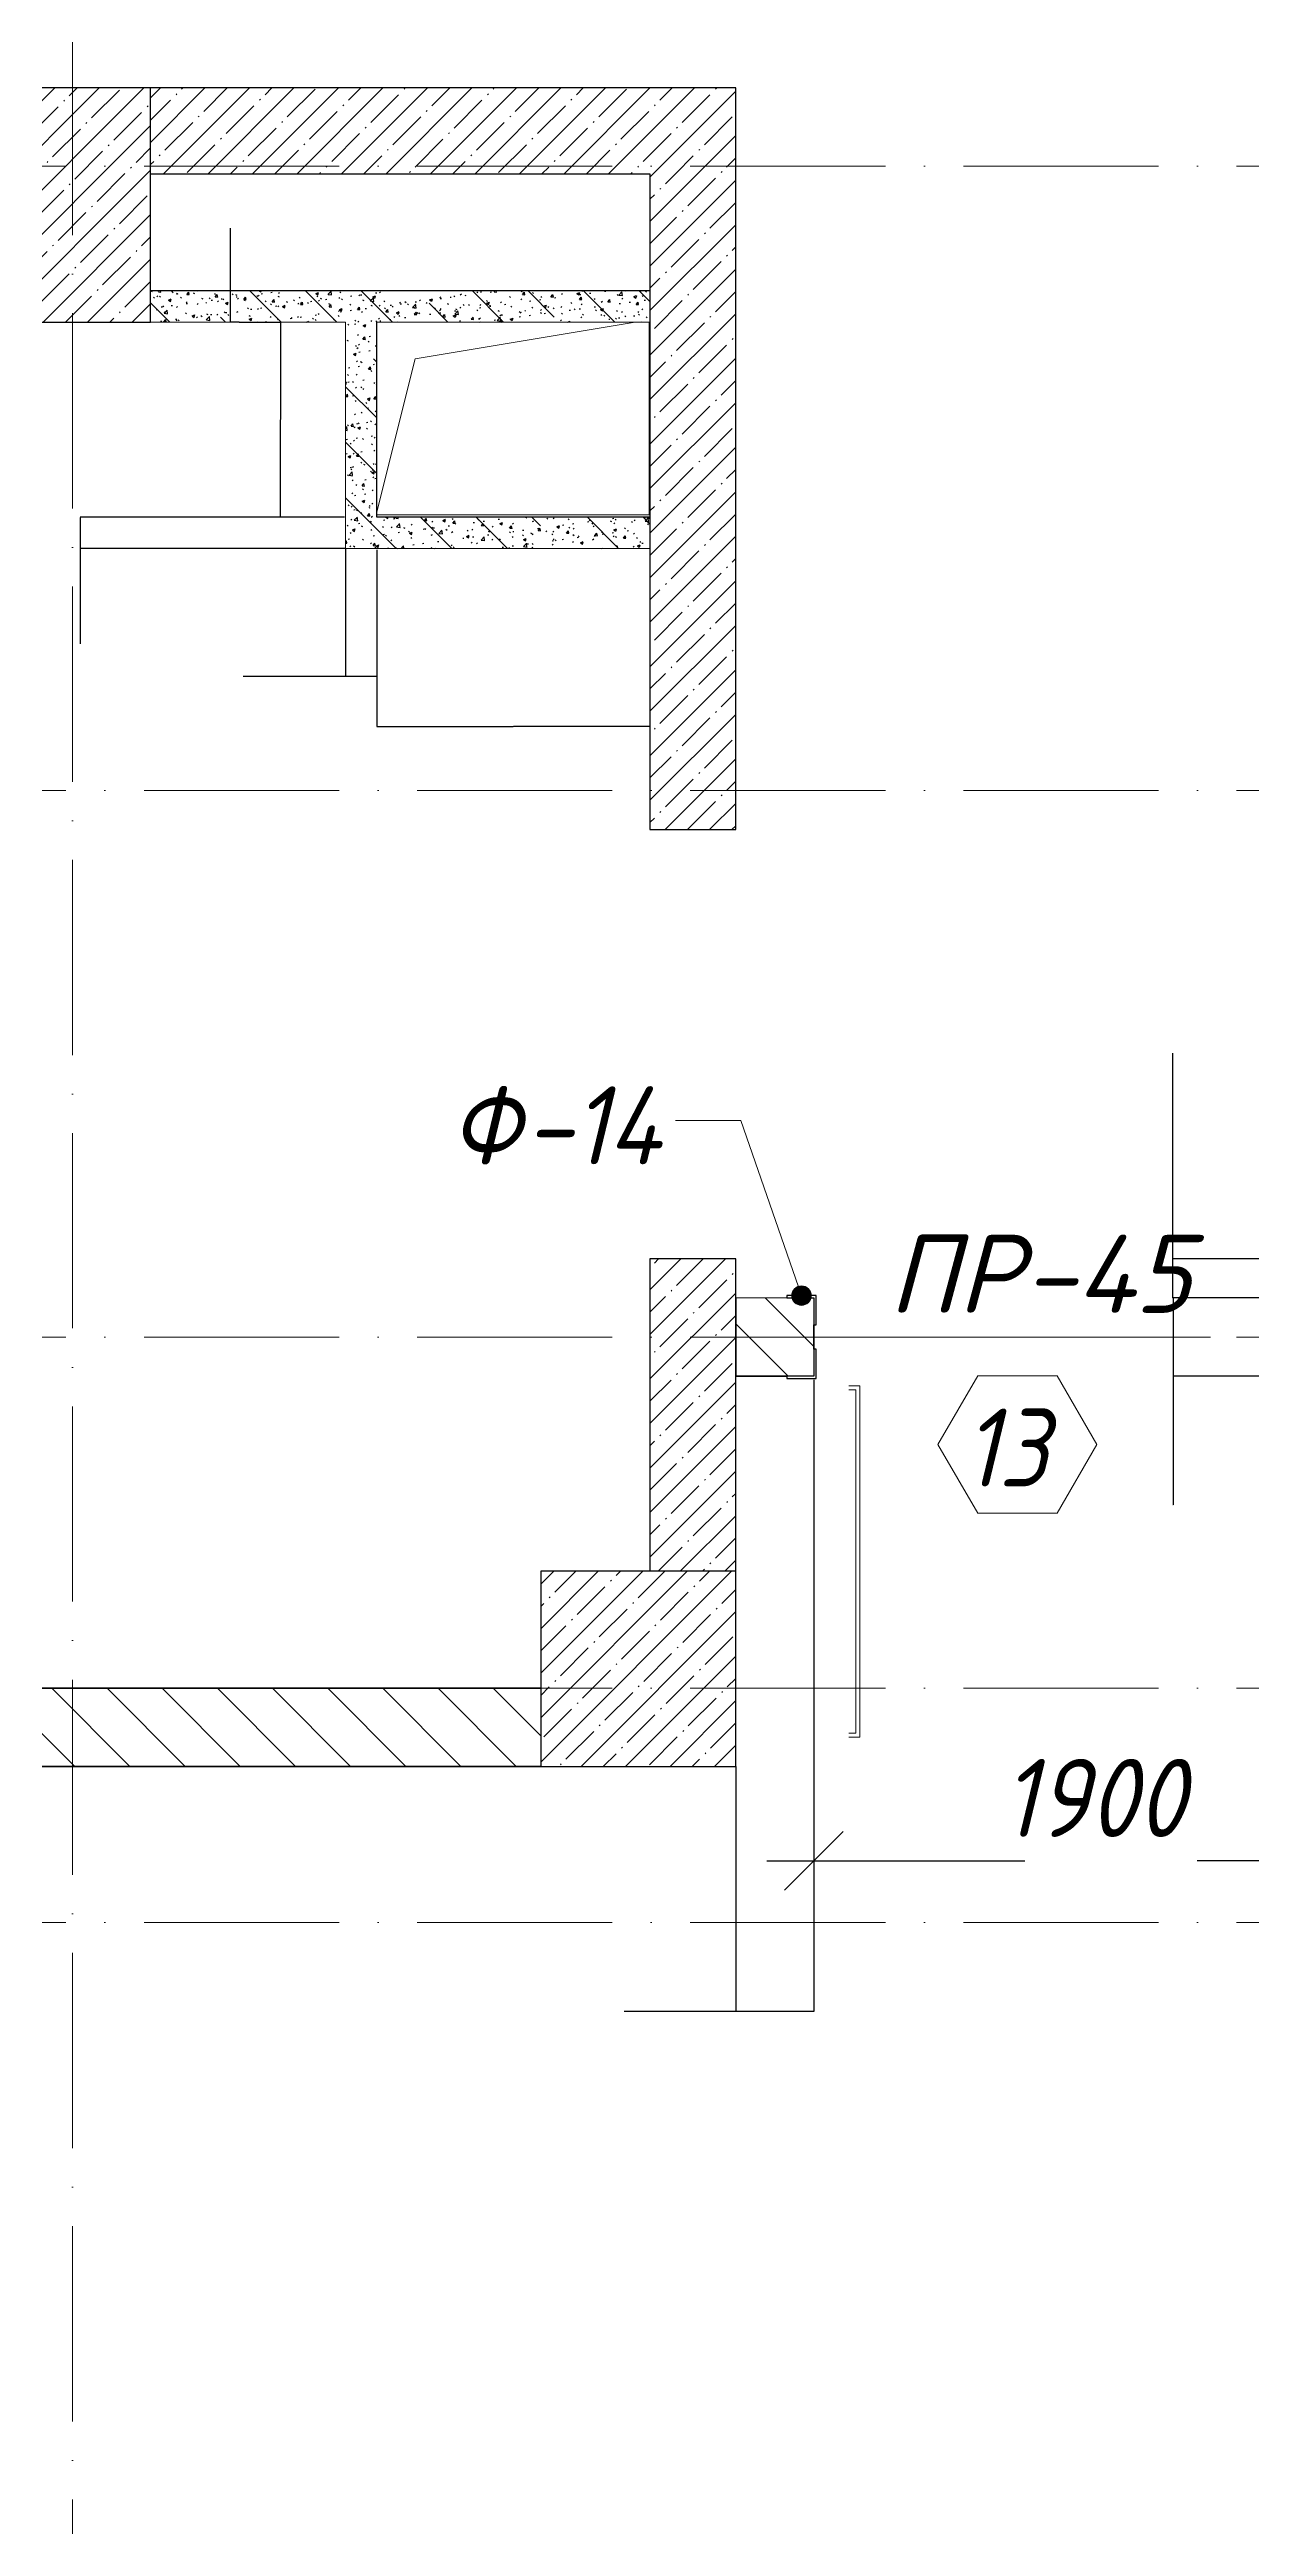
# Model space of a CAD drawing. Header units: millimetres. Extents: x 12986 to 523328, y -9759 to 30092.
# Drawn here: x 80448 to 83529, y 8953 to 15298 of the extents above; entities that cross this region are included whole.
import ezdxf

# ---------------------------------------------------------------- set-up
doc = ezdxf.new("R2010")
doc.units = ezdxf.units.MM
doc.linetypes.add('50_200_ШТРИХ_1Т_ш5_п1_п1_', pattern=[700, 500, -100, 0, -100])
for name, color, linetype, lineweight in [('0) ПГП', 1, 'Continuous', 30), ('4) ПГП красный расчет', 12, 'Continuous', 30), ('5) Блок ячеистый', 160, 'Continuous', 60), ('A-ANNO-DIMS', 7, 'Continuous', 9), ('A-DETL-1', 7, 'Continuous', 50), ('A-DOOR-IDEN', 7, 'Continuous', 9), ('A-FLOR', 7, 'Continuous', 9), ('A-GENM', 7, 'Continuous', 9), ('A-GENM-1', 7, 'Continuous', 25), ('A-GENM-IDEN', 7, 'Continuous', 9), ('A-WALL-1', 7, 'Continuous', 25), ('A-WALL-6', 18, 'Continuous', 13), ('A-WALL-PATT-1', 7, 'Continuous', 5), ('S-COLS', 7, 'Continuous', 9), ('S-COLS-1', 7, 'Continuous', 5), ('S-COLS-2', 7, 'Continuous', 25), ('Оси-2', 7, '50_200_ШТРИХ_1Т_ш5_п1_п1_', 9)]:
    doc.layers.add(name, color=color, linetype=linetype, lineweight=lineweight)
for name, color, linetype, lineweight, true_color in [('A-DOOR-1', 7, 'Continuous', 5, 0xffffff), ('A-WALL-12', 7, 'Continuous', 5, 0x800000), ('A-WALL-2', 7, 'Continuous', 13, 0x000000)]:
    doc.layers.add(name, color=color, linetype=linetype, lineweight=lineweight, true_color=true_color)
doc.styles.add('ISOCPEUR_I_3', font='isocpeui.ttf', dxfattribs={"width": 0.9, "height": 200})
doc.styles.add('ISOCPEUR_I_5', font='isocpeui.ttf', dxfattribs={"height": 200})
doc.dimstyles.new('ISO-2_0_0_9К_СРЕДНИЙ_1', dxfattribs={"dimscale": 304.8, "dimtxt": 199.196235, "dimasz": 0.492126, "dimexe": 0.393701, "dimexo": 0, "dimgap": 0, "dimtad": 1, "dimdec": 0, "dimzin": 0, "dimdsep": 46, "dimtxsty": 'ISOCPEUR_I_3', "dimblk1": 'OBLIQUE', "dimblk2": 'OBLIQUE', "dimsah": 1, "dimcen": 0.09, "dimdle": 0.393701, "dimazin": 0, "dimtfac": 1, "dimtdec": 4, "dimtix": 1, "dimtmove": 2, "dimatfit": 3, "dimfxl": 1, "dimtvp": 1, "dimtolj": 1, "dimtzin": 0, "dimarcsym": 2})
doc.dimstyles.get("Standard").update_dxf_attribs({"dimtxt": 0.18, "dimasz": 0.18, "dimexe": 0.18, "dimexo": 0.0625, "dimgap": 0.09, "dimtad": 0, "dimtih": 1, "dimtoh": 1, "dimdec": 4, "dimzin": 0, "dimdsep": 46, "dimtxsty": 'Standard', "dimcen": 0.09, "dimadec": 0, "dimazin": 0, "dimtfac": 1, "dimtdec": 4, "dimtofl": 0, "dimtmove": 0, "dimatfit": 3, "dimfxl": 1, "dimtolj": 1, "dimtzin": 0, "dimarcsym": 0})
pattern_1 = [(135, (61996.89, 0), (-70.71068, -70.71068), [])]
pattern_2 = [(45, (61996.89, 0), (-57.02463, 57.02463), []), (45, (62053.92, 0), (-57.02463, 57.02463), [100.806, -20.161, 3.353, -16.808])]
pattern_3 = [(50, (61996.893, 0), (72.87376, -6.37607), [7.62, -83.82]), (355, (61996.89, 0), (-14.09699, 76.42244), [6.096, -67.056]), (100.451, (62002.966, -0.53), (58.77696, 70.04687), [6.476, -71.236]), (46.184, (61996.89, 20.32), (108.43142, -16.81745), [11.43, -125.73]), (96.636, (62005.93, 18.92), (94.961, 98.9709), [9.714, -106.854]), (351.184, (61996.89, 20.32), (94.96227, 98.9702), [9.144, -100.584]), (21, (62007.053, 15.24), (60.64565, -40.90654), [7.62, -83.82]), (326, (62007.05, 15.24), (24.72083, 73.67493), [6.096, -67.056]), (71.451, (62012.11, 11.83), (85.36689, 32.76874), [6.476, -71.236]), (37.5, (61996.893, 0), (1.235525, 33.822432), [3.353, -62.89, 3.353, -64.719, -67.31]), (37.5, (61996.893, 0), (1.235525, 33.822432), [-134.315, 3.353, -63.957]), (7.5, (61996.893, 0), (26.728146, 40.07255), [3.353, -35.458, 3.353, -61.366, -25.654]), (7.5, (61996.893, 0), (26.728146, 40.07255), [-103.53, 3.353, -22.301]), (327.5, (61974.236, 0), (54.236318, -2.292117), [3.353, -22.047, 3.353, -75.895, -105.156]), (327.5, (61974.236, 0), (54.236318, -2.292117), [-104.648, 3.353, -101.803]), (317.5, (61964.076, 0), (59.25158, 10.17014), [3.353, -29.667, 3.353, -49.276, -74.676]), (317.5, (61964.076, 0), (59.25158, 10.17014), [-85.649, 3.353, -71.323])]
pattern_4 = [(135, (61996.9, 0), (-142.5612, -142.5612), []), (135, (62139.46, 0), (-142.5612, -142.5612), [252.016, -50.403, 3.353, -47.05])]

# ---------------------------------------------------------------- blocks, each defined once
blk = doc.blocks.new('Дверь_СКБ_2Ст_Внутренняя_БезПР - СОШ_Д-18_1_Дв_1900x2100h_Актовый зал-26661336-АР1_Кладочный план 1 этажа')
at = {"layer": 'A-DOOR-1'}
for p, q in [((844.5, 1025), (844.5, 125)), ((872.5, 1025), (844.5, 1025)), ((854.5, 1015), (872.5, 1015)), ((854.5, 135), (854.5, 1015)), ((-847.5, 925), (-819.5, 925)), ((-829.5, 915), (-847.5, 915)), ((-829.5, 135), (-829.5, 915)), ((-819.5, 925), (-819.5, 125)), ((-847.5, 135), (-829.5, 135)), ((872.5, 135), (854.5, 135)), ((-819.5, 125), (-847.5, 125)), ((844.5, 125), (872.5, 125))]:
    blk.add_line(p, q, dxfattribs=at)
blk = doc.blocks.new('BSC_Колонна _Прямоугольная - 500х500-V32-АР1_Кладочный план 1 этажа')
at = {"layer": 'S-COLS-1'}
h = blk.add_hatch(dxfattribs=at)
h.set_pattern_fill('FP_58', color=256, style=0, pattern_type=2)
h.set_pattern_definition([(45, (-19960, -11150), (-57.02463, 57.02463), []), (45, (-19902.975, -11150), (-57.02463, 57.02463), [100.806, -20.161, 3.353, -16.808])])
h.paths.add_polyline_path([(-250, -250), (250, -250), (250, 250), (-250, 250)], flags=0)
at = {"layer": 'S-COLS-2'}
for p, q in [((250, 250), (-250, 250)), ((-250, 250), (-250, -250)), ((250, -250), (250, 250)), ((-250, -250), (250, -250))]:
    blk.add_line(p, q, dxfattribs=at)
blk = doc.blocks.new('BSC_Колонна _Прямоугольная - 600х600-V33-АР1_Кладочный план 1 этажа')
at = {"layer": 'S-COLS-1'}
h = blk.add_hatch(dxfattribs=at)
h.set_pattern_fill('FP_59', color=256, style=0, pattern_type=2)
h.set_pattern_definition([(45, (-18410.26, -14900), (-57.02463, 57.02463), []), (45, (-18353.23, -14900), (-57.02463, 57.02463), [100.806, -20.161, 3.353, -16.808])])
h.paths.add_polyline_path([(-300, -300), (300, -300), (300, 300), (-300, 300)], flags=0)
at = {"layer": 'S-COLS-2'}
for p, q in [((300, 300), (-300, 300)), ((-300, 300), (-300, -300)), ((300, -300), (300, 300)), ((-300, -300), (300, -300))]:
    blk.add_line(p, q, dxfattribs=at)
blk = doc.blocks.new('AR_Отверстие прямоугольное _в плите_ - AR_Отверстие прямоугольное _в плите_-24468892-АР1_Кладочный план 1 этажа')
at = {"layer": 'A-GENM'}
for p, q in [((-250, 150), (314, 244)), ((350, -250), (350, 244)), ((-348, -242), (-250, 150)), ((-348, -250), (350, -250))]:
    blk.add_line(p, q, dxfattribs=at)
blk = doc.blocks.new('Фахверк_СКБ_Уголок - Ф-14_200х4010 h _потолок _3_880_-26977327-АР1_Кладочный план 1 этажа')
at = {"layer": 'A-GENM-1'}
for p, q in [((200, 156), (125, 156)), ((125, 156), (125, 81)), ((131, 81), (131, 150)), ((131, 150), (200, 150)), ((200, 150), (200, 156)), ((125, 81), (131, 81)), ((131, 19), (125, 19)), ((125, 19), (125, -56)), ((131, -50), (131, 19)), ((125, -56), (200, -56)), ((200, -50), (131, -50)), ((200, -56), (200, -50))]:
    blk.add_line(p, q, dxfattribs=at)
blk = doc.blocks.new('DIMBLOCK106-АР1_Кладочный план 1 этажа')
at = {"layer": 'A-ANNO-DIMS', "color": 0, "lineweight": -2, "transparency": 16777216}
for p, q in [((82406.9, 11890.7), (82406.9, 10271.7)), ((82206.9, 10899.9), (82206.9, 10271.7)), ((82206.9, 10271.9), (81921, 10271.9)), ((82406.7, 10271.9), (82207.1, 10271.9))]:
    blk.add_line(p, q, dxfattribs=at)
at = {"layer": 'A-ANNO-DIMS', "color": 0, "transparency": 16777216}
for points in [[(82207.1, 10271.9), (82207.1, 10271.8), (82206.9, 10271.9)], [(82406.7, 10271.9), (82406.7, 10271.8), (82406.9, 10271.9)]]:
    blk.add_solid(points, dxfattribs=at)
at = {"layer": 'Defpoints', "color": 0, "transparency": 16777216}
for p in [(82406.9, 11890.7), (82206.9, 10900), (82406.9, 10271.9)]:
    blk.add_point(p, dxfattribs=at)
at = {"layer": 'A-ANNO-DIMS', "color": 0, "transparency": 16777216, "insert": (81692.8, 10272), "char_height": 0.18, "width": 455.087, "attachment_point": 1, "line_spacing_factor": 1.149209}
blk.add_mtext('\\A1;200.0000', dxfattribs=at)
blk = doc.blocks.new('_Oblique')
at = {"color": 0, "linetype": 'ByBlock', "lineweight": -2}
blk.add_line((-0.5, -0.5), (0.5, 0.5), dxfattribs=at)
blk = doc.blocks.new('DIMBLOCK107-АР1_Кладочный план 1 этажа')
at = {"layer": 'A-ANNO-DIMS', "color": 0, "lineweight": -2, "transparency": 16777216}
for p, q in [((82406.9, 11890.7), (82406.9, 10537.9)), ((84306.9, 11890.7), (84306.9, 10537.9)), ((82286.9, 10657.9), (82947.5, 10657.9)), ((84426.9, 10657.9), (83389.7, 10657.9))]:
    blk.add_line(p, q, dxfattribs=at)
at = {"layer": 'Defpoints', "color": 0, "transparency": 16777216}
for p in [(82406.9, 11890.7), (84306.9, 11890.7), (84306.9, 10657.9)]:
    blk.add_point(p, dxfattribs=at)
at = {"layer": 'A-ANNO-DIMS', "color": 0, "lineweight": -2, "transparency": 16777216, "xscale": 150, "yscale": 150, "zscale": 150, "rotation": 180}
blk.add_blockref('_Oblique', (82406.9, 10657.9), dxfattribs=at)
at = {"layer": 'A-ANNO-DIMS', "color": 0, "lineweight": -2, "transparency": 16777216, "xscale": 150, "yscale": 150, "zscale": 150}
blk.add_blockref('_Oblique', (84306.9, 10657.9), dxfattribs=at)
at = {"layer": 'A-ANNO-DIMS', "color": 0, "transparency": 16777216, "insert": (82888.2, 10919.2), "char_height": 200, "width": 560.814, "attachment_point": 1, "line_spacing_factor": 1.149209, "style": 'ISOCPEUR_I_3'}
blk.add_mtext('\\A1;1900', dxfattribs=at)
blk = doc.blocks.new('AAR_СКБ_Марка_Двери_Перемычка и проем - Марка перемычки и проема-25306769-АР1_Кладочный план 1 этажа')
at = {"layer": 'A-DOOR-IDEN'}
for p, q in [((-5, 0), (5, 0)), ((-0.968, -0.984), (-1.986, -2.747)), ((1.067, -0.984), (-0.968, -0.984)), ((2.085, -2.747), (1.067, -0.984)), ((-1.986, -2.747), (-0.968, -4.509)), ((1.067, -4.509), (2.085, -2.747)), ((-0.968, -4.509), (1.067, -4.509))]:
    blk.add_line(p, q, dxfattribs=at)
blk = doc.blocks.new('DIMBLOCK394-АР1_Кладочный план 1 этажа')
at = {"layer": 'A-ANNO-DIMS', "color": 0, "lineweight": -2, "transparency": 16777216}
for p, q in [((81206.9, 14019.9), (81206.9, 13691.8)), ((81286.9, 14016.9), (81286.9, 13691.8)), ((81206.9, 13691.9), (80944.2, 13691.9)), ((81286.7, 13691.9), (81207.1, 13691.9))]:
    blk.add_line(p, q, dxfattribs=at)
at = {"layer": 'A-ANNO-DIMS', "color": 0, "transparency": 16777216}
for points in [[(81207.1, 13692), (81207.1, 13691.9), (81206.9, 13691.9)], [(81286.7, 13692), (81286.7, 13691.9), (81286.9, 13691.9)]]:
    blk.add_solid(points, dxfattribs=at)
at = {"layer": 'Defpoints', "color": 0, "transparency": 16777216}
for p in [(81206.9, 14020), (81286.9, 14017), (81286.9, 13691.9)]:
    blk.add_point(p, dxfattribs=at)
at = {"layer": 'A-ANNO-DIMS', "color": 0, "transparency": 16777216, "insert": (80792, 13692.1), "char_height": 0.18, "width": 303.391, "attachment_point": 1, "line_spacing_factor": 1.149209}
blk.add_mtext('\\A1;80.0000', dxfattribs=at)
blk = doc.blocks.new('DIMBLOCK395-АР1_Кладочный план 1 этажа')
at = {"layer": 'A-ANNO-DIMS', "color": 0, "lineweight": -2, "transparency": 16777216}
for p, q in [((81286.9, 14016.9), (81286.9, 13563.8)), ((81986.9, 13670), (81986.9, 13563.8)), ((81287.1, 13564), (81636.3, 13564)), ((81986.7, 13564), (81637.5, 13564))]:
    blk.add_line(p, q, dxfattribs=at)
at = {"layer": 'A-ANNO-DIMS', "color": 0, "transparency": 16777216}
for points in [[(81287.1, 13564), (81287.1, 13564), (81286.9, 13564)], [(81986.7, 13564), (81986.7, 13564), (81986.9, 13564)]]:
    blk.add_solid(points, dxfattribs=at)
at = {"layer": 'Defpoints', "color": 0, "transparency": 16777216}
for p in [(81286.9, 14017), (81986.9, 13670), (81986.9, 13564)]:
    blk.add_point(p, dxfattribs=at)
at = {"layer": 'A-ANNO-DIMS', "color": 0, "transparency": 16777216, "insert": (81636.9, 13564), "char_height": 0.18, "width": 455.087, "attachment_point": 5}
blk.add_mtext('\\A1;700.0000', dxfattribs=at)
blk = doc.blocks.new('DIMBLOCK405-АР1_Кладочный план 1 этажа')
at = {"layer": 'A-ANNO-DIMS', "color": 0, "lineweight": -2, "transparency": 16777216}
for p, q in [((84155.7, 12100), (83327.4, 12100)), ((83327.6, 12099.8), (83327.6, 11900.2)), ((84155.7, 11900), (83327.4, 11900)), ((83327.6, 11900), (83327.6, 11569.7)), ((83327.6, 11569.7), (83327.4, 11569.7))]:
    blk.add_line(p, q, dxfattribs=at)
at = {"layer": 'A-ANNO-DIMS', "color": 0, "transparency": 16777216}
for points in [[(83327.6, 12099.8), (83327.6, 12099.8), (83327.6, 12100)], [(83327.6, 11900.2), (83327.6, 11900.2), (83327.6, 11900)]]:
    blk.add_solid(points, dxfattribs=at)
at = {"layer": 'Defpoints', "color": 0, "transparency": 16777216}
for p in [(83327.6, 12100), (84155.8, 12100), (84155.8, 11900)]:
    blk.add_point(p, dxfattribs=at)
at = {"layer": 'A-ANNO-DIMS', "color": 0, "transparency": 16777216, "insert": (83327.1, 11342.2), "char_height": 0.18, "width": 455.087, "attachment_point": 1, "rotation": 90, "line_spacing_factor": 1.149209}
blk.add_mtext('\\A1;200.0000', dxfattribs=at)
blk = doc.blocks.new('DIMBLOCK406-АР1_Кладочный план 1 этажа')
at = {"layer": 'A-ANNO-DIMS', "color": 0, "lineweight": -2, "transparency": 16777216}
for p, q in [((83326.8, 12200), (83326.8, 12726.8)), ((83326.8, 12726.8), (83327, 12726.8)), ((84578.8, 12200), (83326.6, 12200)), ((83326.8, 12100.2), (83326.8, 12199.8)), ((84155.7, 12100), (83326.6, 12100))]:
    blk.add_line(p, q, dxfattribs=at)
at = {"layer": 'A-ANNO-DIMS', "color": 0, "transparency": 16777216}
for points in [[(83326.8, 12199.8), (83326.8, 12199.8), (83326.8, 12200)], [(83326.8, 12100.2), (83326.8, 12100.2), (83326.8, 12100)]]:
    blk.add_solid(points, dxfattribs=at)
at = {"layer": 'Defpoints', "color": 0, "transparency": 16777216}
for p in [(83326.8, 12200), (84578.9, 12200), (84155.8, 12100)]:
    blk.add_point(p, dxfattribs=at)
at = {"layer": 'A-ANNO-DIMS', "color": 0, "transparency": 16777216, "insert": (83327.1, 12522.2), "char_height": 0.18, "width": 409.118, "attachment_point": 1, "rotation": 90, "line_spacing_factor": 1.149209}
blk.add_mtext('\\A1;100.0002', dxfattribs=at)
blk = doc.blocks.new('DIMBLOCK411-АР1_Кладочный план 1 этажа')
at = {"layer": 'A-ANNO-DIMS', "color": 0, "lineweight": -2, "transparency": 16777216}
for p, q in [((81203.8, 14100), (80526.3, 14100)), ((80526.5, 14099.8), (80526.5, 14020.2)), ((81206.8, 14020), (80526.3, 14020)), ((80526.5, 14020), (80526.5, 13775.7)), ((80526.5, 13775.7), (80526.3, 13775.7))]:
    blk.add_line(p, q, dxfattribs=at)
at = {"layer": 'A-ANNO-DIMS', "color": 0, "transparency": 16777216}
for points in [[(80526.5, 14099.8), (80526.5, 14099.8), (80526.5, 14100)], [(80526.5, 14020.2), (80526.5, 14020.2), (80526.5, 14020)]]:
    blk.add_solid(points, dxfattribs=at)
at = {"layer": 'Defpoints', "color": 0, "transparency": 16777216}
for p in [(80526.5, 14100), (81203.8, 14100), (81206.9, 14020)]:
    blk.add_point(p, dxfattribs=at)
at = {"layer": 'A-ANNO-DIMS', "color": 0, "transparency": 16777216, "insert": (80526, 13624.1), "char_height": 0.18, "width": 303.391, "attachment_point": 1, "rotation": 90, "line_spacing_factor": 1.149209}
blk.add_mtext('\\A1;80.0000', dxfattribs=at)
blk = doc.blocks.new('DIMBLOCK412-АР1_Кладочный план 1 этажа')
at = {"layer": 'A-ANNO-DIMS', "color": 0, "lineweight": -2, "transparency": 16777216}
for p, q in [((80933.9, 14600), (81040.1, 14600)), ((81039.9, 14599.8), (81039.9, 14350.2)), ((81039.9, 14100.2), (81039.9, 14349.8)), ((81203.8, 14100), (81039.7, 14100))]:
    blk.add_line(p, q, dxfattribs=at)
at = {"layer": 'A-ANNO-DIMS', "color": 0, "transparency": 16777216}
for points in [[(81039.9, 14599.8), (81040, 14599.8), (81039.9, 14600)], [(81039.9, 14100.2), (81040, 14100.2), (81039.9, 14100)]]:
    blk.add_solid(points, dxfattribs=at)
at = {"layer": 'Defpoints', "color": 0, "transparency": 16777216}
for p in [(80933.9, 14600), (81039.9, 14600), (81203.8, 14100)]:
    blk.add_point(p, dxfattribs=at)
at = {"layer": 'A-ANNO-DIMS', "color": 0, "transparency": 16777216, "insert": (81039.9, 14350), "char_height": 0.18, "width": 455.087, "attachment_point": 5}
blk.add_mtext('\\A1;500.0000', dxfattribs=at)
blk = doc.blocks.new('DIMBLOCK413-АР1_Кладочный план 1 этажа')
at = {"layer": 'A-ANNO-DIMS', "color": 0, "lineweight": -2, "transparency": 16777216}
for p, q in [((80911.6, 14680), (80911.6, 14840.7)), ((80911.6, 14840.7), (80911.8, 14840.7)), ((80933.8, 14680), (80911.4, 14680)), ((80911.6, 14600.2), (80911.6, 14679.8)), ((80933.8, 14600), (80911.4, 14600))]:
    blk.add_line(p, q, dxfattribs=at)
at = {"layer": 'A-ANNO-DIMS', "color": 0, "transparency": 16777216}
for points in [[(80911.5, 14679.8), (80911.6, 14679.8), (80911.6, 14680)], [(80911.5, 14600.2), (80911.6, 14600.2), (80911.6, 14600)]]:
    blk.add_solid(points, dxfattribs=at)
at = {"layer": 'Defpoints', "color": 0, "transparency": 16777216}
for p in [(80911.6, 14680), (80933.9, 14680), (80933.9, 14600)]:
    blk.add_point(p, dxfattribs=at)
at = {"layer": 'A-ANNO-DIMS', "color": 0, "transparency": 16777216, "insert": (80911.8, 14689), "char_height": 0.18, "width": 303.391, "attachment_point": 1, "rotation": 90, "line_spacing_factor": 1.149209}
blk.add_mtext('\\A1;80.0000', dxfattribs=at)

msp = doc.modelspace()

# ---------------------------------------------------------------- hatches: boundary and pattern name
at = {"layer": '0) ПГП'}
h = msp.add_hatch(dxfattribs=at)
h.set_pattern_fill('FP_16', color=256, style=0, pattern_type=2)
h.set_pattern_definition(pattern_3)
h.paths.add_polyline_path([(81286.89325, 14600), (81986.89325, 14600), (81986.89325, 14680), (80707.14985, 14680), (80707.14985, 14600), (81206.89325, 14600)], flags=0)
h = msp.add_hatch(dxfattribs=at)
h.set_pattern_fill('FP_17', color=256, style=0, pattern_type=2)
h.set_pattern_definition(pattern_4)
h.paths.add_polyline_path([(81286.89325, 14600), (81986.89325, 14600), (81986.89325, 14680), (80707.14985, 14680), (80707.14985, 14600), (81206.89325, 14600)], flags=0)
h = msp.add_hatch(dxfattribs=at)
h.set_pattern_fill('FP_16', color=256, style=0, pattern_type=2)
h.set_pattern_definition(pattern_3)
h.paths.add_polyline_path([(81286.89325, 14020), (81286.89325, 14600), (81206.89325, 14600), (81206.89325, 14020)], flags=0)
h = msp.add_hatch(dxfattribs=at)
h.set_pattern_fill('FP_17', color=256, style=0, pattern_type=2)
h.set_pattern_definition(pattern_4)
h.paths.add_polyline_path([(81286.89325, 14020), (81286.89325, 14600), (81206.89325, 14600), (81206.89325, 14020)], flags=0)
h = msp.add_hatch(dxfattribs=at)
h.set_pattern_fill('FP_16', color=256, style=0, pattern_type=2)
h.set_pattern_definition(pattern_3)
h.paths.add_polyline_path([(81986.89325, 14020), (81986.89325, 14100), (81286.89325, 14100), (81286.89325, 14020)], flags=0)
h = msp.add_hatch(dxfattribs=at)
h.set_pattern_fill('FP_17', color=256, style=0, pattern_type=2)
h.set_pattern_definition(pattern_4)
h.paths.add_polyline_path([(81986.89325, 14020), (81986.89325, 14100), (81286.89325, 14100), (81286.89325, 14020)], flags=0)
at = {"layer": '5) Блок ячеистый'}
h = msp.add_hatch(dxfattribs=at)
h.set_pattern_fill('FP_3', color=256, style=0, pattern_type=2)
h.set_pattern_definition(pattern_1)
h.paths.add_polyline_path([(84375.89325, 11899.9998), (84586.89325, 11899.9998), (84586.89325, 12099.9998), (84306.89325, 12099.9998), (84306.89325, 11899.9998)], flags=0)
h.paths.add_polyline_path([(82206.89325, 11899.9998), (82406.89114, 11900.00191), (82406.89114, 12099.9998), (82206.89325, 12099.9998)], flags=0)
at = {"layer": 'A-GENM-IDEN'}
h = msp.add_hatch(color=256, dxfattribs=at)
edge = h.paths.add_edge_path(flags=0)
edge.add_arc((82375.39114, 12105.9998), 25, 0, 360)
at = {"layer": 'A-WALL-12'}
h = msp.add_hatch(dxfattribs=at)
h.set_pattern_fill('FP_3', color=256, style=0, pattern_type=2)
h.set_pattern_definition(pattern_1)
h.paths.add_polyline_path([(75926.89325, 10900.00003), (81706.89325, 10900.00003), (81706.89325, 11100.00003), (75926.89325, 11100.00003)], flags=0)
at = {"layer": 'A-WALL-PATT-1'}
h = msp.add_hatch(dxfattribs=at)
h.set_pattern_fill('FP_1', color=256, style=0, pattern_type=2)
h.set_pattern_definition(pattern_2)
h.paths.add_polyline_path([(82206.89325, 14980), (82206.89325, 15200), (80707.14985, 15199.95589), (80707.14985, 14980), (81986.89325, 14980)], flags=0)
h = msp.add_hatch(dxfattribs=at)
h.set_pattern_fill('FP_1', color=256, style=0, pattern_type=2)
h.set_pattern_definition(pattern_2)
h.paths.add_polyline_path([(82206.89325, 11400), (82206.89325, 12199.99997), (81986.89325, 12199.99997), (81986.89325, 11400)], flags=0)
h.paths.add_polyline_path([(81986.89325, 13299.99997), (82206.89325, 13299.99997), (82206.89325, 14980), (81986.89325, 14980), (81986.89325, 14020)], flags=0)

# ---------------------------------------------------------------- linework, layer by layer
at = {"layer": '4) ПГП красный расчет'}
for p, q in [((81986.89325, 14680), (80707.14985, 14680)), ((81286.89325, 14100), (81286.89325, 14600)), ((81986.89325, 14100), (81286.89325, 14100))]:
    msp.add_line(p, q, dxfattribs=at)
at = {"layer": '5) Блок ячеистый'}
for p, q in [((82406.89325, 11968.9998), (82406.89325, 12030.9998)), ((82206.89325, 11899.9998), (82337.89114, 11899.9998)), ((81706.89325, 11100.00003), (78886.89325, 11100.00003)), ((75926.89325, 10900.00003), (81706.89325, 10900.00003))]:
    msp.add_line(p, q, dxfattribs=at)
at = {"layer": 'A-DETL-1'}
msp.add_line((82206.89325, 12099.9998), (82206.89325, 11899.9998), dxfattribs=at)
at = {"layer": 'A-FLOR'}
for p, q in [((81984.89325, 14600), (81984.89325, 14106)), ((81984.89325, 14106), (81286.89325, 14106))]:
    msp.add_line(p, q, dxfattribs=at)
at = {"layer": 'A-GENM-IDEN'}
for p, q in [((82219.83711, 12554.50445), (82052.62663, 12554.50445)), ((82375.39114, 12105.9998), (82219.83711, 12554.50445))]:
    msp.add_line(p, q, dxfattribs=at)
msp.add_circle((82375.39114, 12105.9998), 25, dxfattribs=at)
at = {"layer": 'A-WALL-1'}
for p, q in [((82206.89325, 15200), (80707.14985, 15200)), ((82206.89325, 13299.99997), (82206.89325, 15200)), ((80707.14985, 14980), (81986.89325, 14980)), ((81986.89325, 14980), (81986.89325, 13299.99997)), ((81986.89325, 13299.99997), (82206.89325, 13299.99997)), ((81986.89325, 12199.99997), (81986.89325, 11400)), ((82206.89325, 12199.99997), (81986.89325, 12199.99997)), ((82206.89325, 12099.9998), (82206.89325, 12199.99997)), ((82206.89325, 11400), (82206.89325, 11899.9998))]:
    msp.add_line(p, q, dxfattribs=at)
at = {"layer": 'A-WALL-12', "color": 16, "lineweight": 25, "true_color": 0x800000}
msp.add_lwpolyline([(75926.89325, 11100.00003), (81706.89325, 11100.00003), (81706.89325, 10900), (75926.89325, 10900)], close=True, dxfattribs=at)
at = {"layer": 'A-WALL-2'}
msp.add_line((82337.89114, 12099.9998), (82206.89325, 12099.9998), dxfattribs=at)
at = {"layer": 'A-WALL-6'}
for p, q in [((80707.14985, 14600), (81206.89325, 14600)), ((81206.89325, 14600), (81206.89325, 14020)), ((81286.89325, 14600), (81986.89325, 14600)), ((81206.89325, 14020), (81986.89325, 14020))]:
    msp.add_line(p, q, dxfattribs=at)
at = {"layer": 'Оси-2'}
for p, q in [((80506.89325, -4080), (80506.89325, 28636.94316)), ((57586.89328, 15000), (187948.52131, 15000)), ((57586.89328, 13400), (187948.52131, 13400)), ((57586.89328, 12000), (187948.52131, 12000)), ((57586.89328, 11100), (187948.52131, 11100)), ((57586.89328, 10500), (187948.52131, 10500))]:
    msp.add_line(p, q, dxfattribs=at)

# ---------------------------------------------------------------- block references
at = {"layer": 'A-DOOR-1', "rotation": 180}
msp.add_blockref('Дверь_СКБ_2Ст_Внутренняя_БезПР - СОШ_Д-18_1_Дв_1900x2100h_Актовый зал-26661336-АР1_Кладочный план 1 этажа', (83369.39325, 11999.9998), dxfattribs=at)
at = {"layer": 'A-DOOR-IDEN', "xscale": 99.99999999999993, "yscale": 99.99999999999993, "zscale": 99.99999999999993}
msp.add_blockref('AAR_СКБ_Марка_Двери_Перемычка и проем - Марка перемычки и проема-25306769-АР1_Кладочный план 1 этажа', (82923.72243, 11999.37984), dxfattribs=at)
at = {"layer": 'A-GENM'}
msp.add_blockref('AR_Отверстие прямоугольное _в плите_ - AR_Отверстие прямоугольное _в плите_-24468892-АР1_Кладочный план 1 этажа', (81634.89325, 14356), dxfattribs=at)
at = {"layer": 'A-GENM-1', "rotation": 180}
msp.add_blockref('Фахверк_СКБ_Уголок - Ф-14_200х4010 h _потолок _3_880_-26977327-АР1_Кладочный план 1 этажа', (82537.89114, 12049.9998), dxfattribs=at)
at = {"layer": 'S-COLS'}
for name, p in [('BSC_Колонна _Прямоугольная - 600х600-V33-АР1_Кладочный план 1 этажа', (80407.14985, 14900)), ('BSC_Колонна _Прямоугольная - 500х500-V32-АР1_Кладочный план 1 этажа', (81956.89325, 11150))]:
    msp.add_blockref(name, p, dxfattribs=at)

# ---------------------------------------------------------------- texts
at = {"layer": 'A-DOOR-IDEN', "insert": (82789.8239, 11816.73846), "char_height": 200, "width": 274.177125, "attachment_point": 1, "style": 'ISOCPEUR_I_3'}
msp.add_mtext('13', dxfattribs=at)
at = {"layer": 'A-GENM-IDEN', "char_height": 200, "attachment_point": 1}
for s, insert, width, style in [('\\fISOCPEUR|b0|i1|c204|p34|;\\W.9;Ф', (81474.82663, 12642.11904), 230.886, 'ISOCPEUR_I_3'), ('-14', (81665.32663, 12642.11904), 461.772, 'ISOCPEUR_I_3'), ('ПР', (82597.9375, 12261.8538), 416.8775, 'ISOCPEUR_I_5'), ('-45', (82941.89583, 12261.8538), 561.18125, 'ISOCPEUR_I_5')]:
    msp.add_mtext(s, dxfattribs=dict(at, insert=insert, width=width, style=style))

# ---------------------------------------------------------------- dimensions: what is measured, and where the dimension line sits
at = {"layer": 'A-ANNO-DIMS'}
for base, p1, p2, picture, middle in [((80911.57223, 14680), (80933.85403, 14600), (80933.85403, 14680), 'DIMBLOCK413-АР1_Кладочный план 1 этажа', (80911.96223, 14840.71937)), ((80526.50984, 14100), (81206.89325, 14020), (81203.84525, 14100), 'DIMBLOCK411-АР1_Кладочный план 1 этажа', (80526.11984, 13775.74796)), ((83326.81431, 12199.99997), (84155.77925, 12099.9998), (84578.89325, 12199.99997), 'DIMBLOCK406-АР1_Кладочный план 1 этажа', (83327.20431, 12726.75747)), ((83327.59431, 12099.9998), (84155.77925, 11899.9998), (84155.77925, 12099.9998), 'DIMBLOCK405-АР1_Кладочный план 1 этажа', (83327.20431, 11569.74254))]:
    dim = msp.add_linear_dim(base=base, p1=p1, p2=p2, angle=90, dimstyle='Standard', dxfattribs=at)
    dim.commit()
    dim.dimension.update_dxf_attribs({"geometry": picture, "text_midpoint": middle, "dimtype": 160, "text_rotation": 90})
dim = msp.add_linear_dim(base=(81039.92004, 14600), p1=(81203.84525, 14100), p2=(80933.85403, 14600), angle=90, dimstyle='Standard', dxfattribs=at)
dim.commit()
dim.dimension.update_dxf_attribs({"geometry": 'DIMBLOCK412-АР1_Кладочный план 1 этажа', "text_midpoint": (81039.92004, 14350)})
for base, p1, p2, picture, middle in [((81286.89325, 13691.93817), (81206.89325, 14020), (81286.89325, 14016.952), 'DIMBLOCK394-АР1_Кладочный план 1 этажа', (80943.64992, 13691.93817)), ((82406.89325, 10271.86711), (82206.89325, 10900), (82406.89325, 11890.72603), 'DIMBLOCK106-АР1_Кладочный план 1 этажа', (81920.35834, 10271.86711))]:
    dim = msp.add_linear_dim(base=base, p1=p1, p2=p2, dimstyle='Standard', dxfattribs=at)
    dim.commit()
    dim.dimension.update_dxf_attribs({"geometry": picture, "text_midpoint": middle, "dimtype": 160})
dim = msp.add_linear_dim(base=(81986.89325, 13563.98035), p1=(81286.89325, 14016.952), p2=(81986.89325, 13670.04637), dimstyle='Standard', dxfattribs=at)
dim.commit()
dim.dimension.update_dxf_attribs({"geometry": 'DIMBLOCK395-АР1_Кладочный план 1 этажа', "text_midpoint": (81636.89325, 13563.98035)})
dim = msp.add_linear_dim(base=(84306.89325, 10657.92796), p1=(82406.89325, 11890.72603), p2=(84306.89325, 11890.72603), dimstyle='ISO-2_0_0_9К_СРЕДНИЙ_1', override={"dimpost": '<>', "dimfxl": 1900}, dxfattribs=at)
dim.commit()
dim.dimension.update_dxf_attribs({"geometry": 'DIMBLOCK107-АР1_Кладочный план 1 этажа', "text_midpoint": (83168.61769, 10785.88578), "dimtype": 160})

doc.saveas('drawing.dxf')
